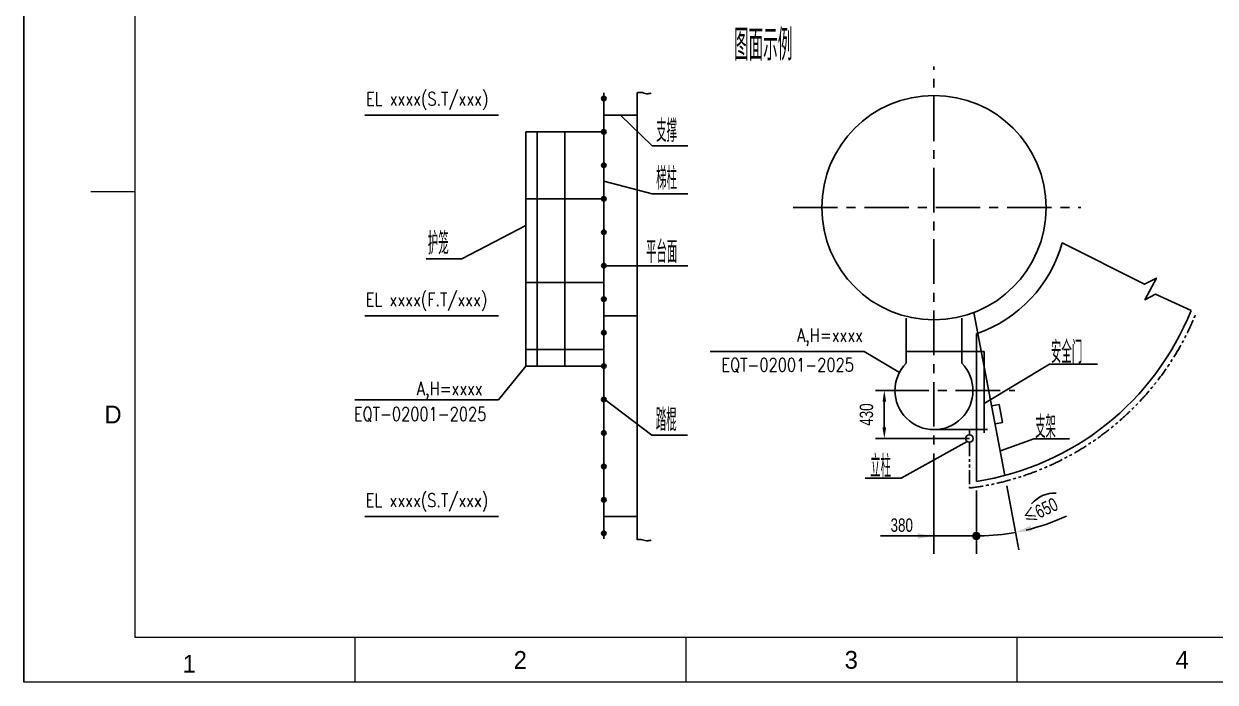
# Model space of a CAD drawing. Extents: x 148 to 221443, y -36682 to 6758.
# Drawn here: x 28158 to 33504, y -12129 to -9177 of the extents above; entities that cross this region are included whole.
import ezdxf
from ezdxf.enums import TextEntityAlignment as Align

# ---------------------------------------------------------------- set-up
doc = ezdxf.new("R2010")
doc.units = 0
doc.header["$LTSCALE"] = 10
doc.header["$MEASUREMENT"] = 0
doc.linetypes.add('CENTERX2', pattern=[4, 2.5, -0.5, 0.5, -0.5])
doc.linetypes.add('PHANTOM', pattern=[2.5, 1.25, -0.25, 0.25, -0.25, 0.25, -0.25])
for name, color, linetype in [('2', 4, 'Continuous'), ('CENTER', 1, 'CENTERX2'), ('DIM', 4, 'Continuous'), ('MAIN', 6, 'Continuous'), ('RED', 7, 'Continuous'), ('WHITE', 7, 'Continuous')]:
    doc.layers.add(name, color=color, linetype=linetype)
doc.layers.add('2（细实线）', color=3, linetype='Continuous', lineweight=20)
doc.layers.add('图框层', color=7, linetype='Continuous', lineweight=15)
doc.styles.add('HZ', font='ROMS.SHX', dxfattribs={"width": 0.75, "bigfont": 'GBCBIG.SHX'})
doc.styles.get("Standard").update_dxf_attribs({"font": 'wison_e.shx', "width": 0.75, "bigfont": 'wison_c.shx'})
doc.styles.add('XW', font='ROMANS.shx', dxfattribs={"width": 0.85})
doc.dimstyles.new('DIM1', dxfattribs={"dimscale": 20, "dimtxt": 3, "dimasz": 2.5, "dimexe": 2, "dimexo": 0, "dimgap": 1, "dimtad": 0, "dimdec": 0, "dimzin": 0, "dimdsep": 46, "dimtxsty": 'Standard', "dimcen": 2, "dimclrd": 3, "dimclre": 3, "dimclrt": 3, "dimadec": 0, "dimazin": 0, "dimtfac": 0.666667, "dimtdec": 0, "dimtofl": 0, "dimtmove": 2, "dimatfit": 1, "dimfxl": 2, "dimtvp": 1.333333, "dimtolj": 1, "dimtzin": 0, "dimarcsym": 0})

# ---------------------------------------------------------------- blocks, each defined once
blk = doc.blocks.new('*D90')
at = {"color": 3, "lineweight": -2}
for p, q in [((32777.7, 7780.8), (32737.7, 7780.8)), ((32777.7, 7615.8), (32777.7, 7730.8)), ((33159.6, 7565.8), (32737.7, 7565.8))]:
    blk.add_line(p, q, dxfattribs=at)
at = {"color": 3}
for points in [[(32786, 7730.8), (32769.4, 7730.8), (32777.7, 7780.8)], [(32769.4, 7615.8), (32786, 7615.8), (32777.7, 7565.8)]]:
    blk.add_solid(points, dxfattribs=at)
at = {"layer": 'Defpoints', "color": 0}
for p in [(32777.7, 7780.8), (32777.7, 7780.8), (33159.6, 7565.8)]:
    blk.add_point(p, dxfattribs=at)
at = {"color": 3, "insert": (32697.7, 7673.3), "char_height": 60, "attachment_point": 5, "rotation": 90}
blk.add_mtext('\\A1;430', dxfattribs=at)
blk = doc.blocks.new('1.5a2')
blk.add_line((16115.88, 9826.58), (16125.88, 9826.58))
at = {"layer": '图框层', "ltscale": 10}
for p, q in [((16100.88, 9716.58), (16100.88, 10136.58)), ((16100.88, 10136.58), (16100.88, 9716.58)), ((16125.88, 9726.58), (16125.88, 10126.58)), ((16981.88, 9726.58), (16125.88, 9726.58)), ((16175.13, 9726.58), (16175.13, 9716.58)), ((16249.38, 9726.58), (16249.38, 9716.58)), ((16323.63, 9726.58), (16323.63, 9716.58)), ((16991.88, 9716.58), (16100.88, 9716.58))]:
    blk.add_line(p, q, dxfattribs=at)
at = {"style": 'HZ'}
for s, p in [('D', (16120.88, 9776.58)), ('2', (16212.25, 9721.58)), ('3', (16286.5, 9721.58)), ('4', (16360.75, 9721.58)), ('1', (16138, 9720.7))]:
    blk.add_text(s, height=4, dxfattribs=at).set_placement(p, align=Align.MIDDLE)

msp = doc.modelspace()

# ---------------------------------------------------------------- hatches: boundary and pattern name
h = msp.add_hatch(color=3)
h.paths.add_polyline_path([(32431.8828, -11458.1992, 0.414213562), (32416.8828, -11473.1992), (32431.8828, -11473.1992)])
h.paths.add_polyline_path([(32446.882, -11473.0428, 0.411163034), (32431.8828, -11458.1992), (32431.8828, -11473.1992, 0.005213235)])
h.paths.add_polyline_path([(32431.8828, -11473.1992), (32431.8828, -11488.1992, 0.414213562), (32446.8828, -11473.1992, 0.0026066), (32446.882, -11473.0428, -0.005213235)])
h.paths.add_polyline_path([(32416.8828, -11473.1992, 0.414213562), (32431.8828, -11488.1992), (32431.8828, -11473.1992)])
at = {"layer": 'RED'}
h = msp.add_hatch(color=256, dxfattribs=at)
h.paths.add_polyline_path([(30760.3574, -9501.3587, 0.414213562), (30750.3574, -9511.3587, 0.414213562), (30760.3574, -9521.3587)])
h.paths.add_polyline_path([(30760.3574, -9501.3587), (30760.3574, -9521.3587, 0.414213562), (30770.3574, -9511.3587, 0.414213562)])
h = msp.add_hatch(color=256, dxfattribs=at)
h.paths.add_polyline_path([(30760.3574, -9651.3587, 0.414213562), (30750.3574, -9661.3587, 0.414213562), (30760.3574, -9671.3587)])
h.paths.add_polyline_path([(30760.3574, -9651.3587), (30760.3574, -9671.3587, 0.414213562), (30770.3574, -9661.3587, 0.414213562)])
h = msp.add_hatch(color=256, dxfattribs=at)
h.paths.add_polyline_path([(30760.3574, -9801.3587, 0.414213562), (30750.3574, -9811.3587, 0.414213562), (30760.3574, -9821.3587)])
h.paths.add_polyline_path([(30760.3574, -9801.3587), (30760.3574, -9821.3587, 0.414213562), (30770.3574, -9811.3587, 0.414213562)])
h = msp.add_hatch(color=256, dxfattribs=at)
h.paths.add_polyline_path([(30760.3574, -9951.3587, 0.414213562), (30750.3574, -9961.3587, 0.414213562), (30760.3574, -9971.3587)])
h.paths.add_polyline_path([(30760.3574, -9951.3587), (30760.3574, -9971.3587, 0.414213562), (30770.3574, -9961.3587, 0.414213562)])
h = msp.add_hatch(color=256, dxfattribs=at)
h.paths.add_polyline_path([(30760.3574, -10101.3587, 0.414213562), (30750.3574, -10111.3587, 0.414213562), (30760.3574, -10121.3587)])
h.paths.add_polyline_path([(30760.3574, -10101.3587), (30760.3574, -10121.3587, 0.414213562), (30770.3574, -10111.3587, 0.414213562)])
h = msp.add_hatch(color=256, dxfattribs=at)
h.paths.add_polyline_path([(30760.3574, -10251.3587, 0.414213562), (30750.3574, -10261.3587, 0.414213562), (30760.3574, -10271.3587)])
h.paths.add_polyline_path([(30760.3574, -10251.3587), (30760.3574, -10271.3587, 0.414213562), (30770.3574, -10261.3587, 0.414213562)])
h = msp.add_hatch(color=256, dxfattribs=at)
h.paths.add_polyline_path([(30760.3574, -10401.3587, 0.414213562), (30750.3574, -10411.3587, 0.414213562), (30760.3574, -10421.3587)])
h.paths.add_polyline_path([(30760.3574, -10401.3587), (30760.3574, -10421.3587, 0.414213562), (30770.3574, -10411.3587, 0.414213562)])
h = msp.add_hatch(color=256, dxfattribs=at)
h.paths.add_polyline_path([(30760.3574, -10551.3587, 0.414213562), (30750.3574, -10561.3587, 0.414213562), (30760.3574, -10571.3587)])
h.paths.add_polyline_path([(30760.3574, -10551.3587), (30760.3574, -10571.3587, 0.414213562), (30770.3574, -10561.3587, 0.414213562)])
h = msp.add_hatch(color=256, dxfattribs=at)
h.paths.add_polyline_path([(30760.3574, -10701.3587, 0.414213562), (30750.3574, -10711.3587, 0.414213562), (30760.3574, -10721.3587)])
h.paths.add_polyline_path([(30760.3574, -10701.3587), (30760.3574, -10721.3587, 0.414213562), (30770.3574, -10711.3587, 0.414213562)])
h = msp.add_hatch(color=256, dxfattribs=at)
h.paths.add_polyline_path([(30760.3574, -10851.3587, 0.414213562), (30750.3574, -10861.3587, 0.414213562), (30760.3574, -10871.3587)])
h.paths.add_polyline_path([(30760.3574, -10851.3587), (30760.3574, -10871.3587, 0.414213562), (30770.3574, -10861.3587, 0.414213562)])
h = msp.add_hatch(color=256, dxfattribs=at)
h.paths.add_polyline_path([(30760.3574, -11001.3587, 0.414213562), (30750.3574, -11011.3587, 0.414213562), (30760.3574, -11021.3587)])
h.paths.add_polyline_path([(30760.3574, -11001.3587), (30760.3574, -11021.3587, 0.414213562), (30770.3574, -11011.3587, 0.414213562)])
h = msp.add_hatch(color=256, dxfattribs=at)
h.paths.add_polyline_path([(30760.3574, -11151.3587, 0.414213562), (30750.3574, -11161.3587, 0.414213562), (30760.3574, -11171.3587)])
h.paths.add_polyline_path([(30760.3574, -11151.3587), (30760.3574, -11171.3587, 0.414213562), (30770.3574, -11161.3587, 0.414213562)])
h = msp.add_hatch(color=256, dxfattribs=at)
h.paths.add_polyline_path([(30760.3574, -11301.3587, 0.414213562), (30750.3574, -11311.3587, 0.414213562), (30760.3574, -11321.3587)])
h.paths.add_polyline_path([(30760.3574, -11301.3587), (30760.3574, -11321.3587, 0.414213562), (30770.3574, -11311.3587, 0.414213562)])
h = msp.add_hatch(color=256, dxfattribs=at)
h.paths.add_polyline_path([(30760.3574, -11451.3587, 0.414213562), (30750.3574, -11461.3587, 0.414213562), (30760.3574, -11471.3587)])
h.paths.add_polyline_path([(30760.3574, -11451.3587), (30760.3574, -11471.3587, 0.414213562), (30770.3574, -11461.3587, 0.414213562)])

# ---------------------------------------------------------------- linework, layer by layer
at = {"color": 3}
for p, q in [((30910.3574, -9486.0819), (30910.3574, -11490.4274)), ((29688.6951, -9586.3587), (30288.4969, -9586.3587)), ((30977.2839, -9724.6315), (30835.3574, -9586.3587)), ((31137.7782, -9724.6315), (30977.2839, -9724.6315)), ((30977.2839, -9938.4639), (30760.3574, -9883.0006)), ((31137.7782, -9938.4639), (30977.2839, -9938.4639)), ((30123.427, -10230.6166), (30410.3574, -10081.6482)), ((29963.0332, -10230.6166), (30123.427, -10230.6166)), ((30760.3574, -10261.3587), (31137.5863, -10261.3587)), ((29687.8284, -10486.3587), (30287.6302, -10486.3587)), ((31238.3197, -10645.7735), (31928.8673, -10645.7735)), ((31928.8673, -10645.7735), (32086.4626, -10740.9248)), ((30287.4462, -10862.9978), (30410.3574, -10711.3587)), ((32760.42, -10702.136), (32466.8828, -10879.4462)), ((32975.5901, -10702.136), (32760.42, -10702.136)), ((29643.1647, -10862.9978), (30287.4462, -10862.9978)), ((30975.4893, -11020.603), (30765.3245, -10861.9315)), ((31135.9837, -11020.603), (30975.4893, -11020.603)), ((32094.2183, -11213.8119), (32391.0013, -11049.8355)), ((32689.5239, -11037.6862), (32539.9624, -11092.1221)), ((32850.0183, -11037.6862), (32689.5239, -11037.6862)), ((32094.2183, -11213.8119), (31933.7239, -11213.8119)), ((32431.8828, -11268.6499), (32431.8828, -11453.1992)), ((32569.2397, -11248.7068), (32622.8623, -11535.4985)), ((32241.8828, -11302.9142), (32241.8828, -11553.1992)), ((29687.8284, -11386.3587), (30287.6302, -11386.3587)), ((32241.8828, -11473.1992), (32001.8828, -11473.1992)), ((32431.8828, -11493.1992), (32431.8828, -11553.1992)), ((32431.8828, -11513.1992), (32431.8828, -11553.1992))]:
    msp.add_line(p, q, dxfattribs=at)
msp.add_circle((32431.8828, -11473.1992), 15, dxfattribs=at)
for centre, radius, start, end in [((32783.7159, -11415.1896), 134.8035, 87.3525319, 140.21102), ((32431.8828, -10514.0758), 959.1234, 283.5023207, 294.936948), ((32432.6394, -10519.2999), 953.8493, 270.8555507, 280.6035393)]:
    msp.add_arc(centre, radius, start, end, dxfattribs=at)
for points in [[(30910.3574, -9486.0819), (30916.0003, -9484.7442), (30930.2332, -9482.1679), (30950.7583, -9492.7492), (30966.0554, -9489.3042), (30972.8574, -9487.1692)], [(30910.3574, -11490.4274), (30916.0003, -11489.0896), (30930.2332, -11486.5134), (30950.7583, -11497.0947), (30966.0554, -11493.6496), (30972.8574, -11491.5147)]]:
    msp.add_open_spline(points, degree=3, knots=[36.115468509, 36.115468509, 36.115468509, 36.115468509, 172.312967195, 380.408574628, 546.43088734, 546.43088734, 546.43088734, 546.43088734], dxfattribs=at)
msp.add_solid([(32680.9054, -11450.8614), (32675.0273, -11427.5924), (32608.1592, -11456.8612)], dxfattribs=at)
at = {"layer": 'CENTER', "ltscale": 8}
for p, q in [((32241.8828, -11302.9142), (32241.8828, -9368.6168)), ((31609.4771, -10001.0225), (32901.4423, -10001.0225)), ((32018.9897, -10821.3585), (32604.098, -10821.3585))]:
    msp.add_line(p, q, dxfattribs=at)
at = {"layer": 'DIM', "color": 1, "linetype": 'Continuous'}
msp.add_line((32241.8828, -11473.1992), (32416.8828, -11473.1992), dxfattribs=at)
msp.add_solid([(32169.8828, -11461.1992), (32169.8828, -11485.1992), (32241.8828, -11473.1992)], dxfattribs=at)
at = {"layer": 'MAIN', "linetype": 'Continuous'}
msp.add_lwpolyline([(32817.2002, -10158.1043), (33186.7861, -10344.7422), (33239.7722, -10316.69), (33188.4888, -10413.8567), (33235.3169, -10388.2368), (33395.0709, -10462.8949)], dxfattribs=at)
at = {"layer": 'RED'}
for p, q in [((30760.3574, -9661.3587), (30760.3574, -9486.3587)), ((30760.3574, -9586.3587), (30910.3574, -9586.3587)), ((30410.3574, -9661.3587), (30760.3574, -9661.3587)), ((30410.3574, -9661.3587), (30410.3574, -10711.3587)), ((30461.8574, -9661.3587), (30461.8574, -10711.3587)), ((30585.3574, -9661.3587), (30585.3574, -10711.3587)), ((30760.3574, -11486.3587), (30760.3574, -9661.3587)), ((30410.3574, -9961.3587), (30760.3574, -9961.3587)), ((30410.3574, -10336.3587), (30760.3574, -10336.3587)), ((32560.4248, -11201.7306), (32420.8266, -10471.2555)), ((30760.3574, -10486.3587), (30910.3574, -10486.3587)), ((32116.8828, -10496.3585), (32116.8828, -10698.884)), ((32366.8828, -10496.3585), (32366.8828, -10698.884)), ((32431.8828, -11228.6499), (32431.8828, -10565.2454)), ((30410.3574, -10636.3587), (30760.3574, -10636.3587)), ((32116.8828, -10646.3585), (32466.8828, -10646.3585)), ((32466.8828, -11011.3585), (32466.8828, -10646.3585)), ((30410.3574, -10711.3587), (30760.3574, -10711.3587)), ((32502.0844, -10889.5377), (32534.5259, -10883.472)), ((32534.5259, -10883.472), (32549.726, -10964.7675)), ((32241.8828, -10996.3585), (32481.8828, -10996.3585)), ((32400.8828, -10996.3585), (32400.8828, -11019.6471)), ((32549.726, -10964.7675), (32517.2846, -10970.8332)), ((30760.3574, -11386.3587), (30910.3574, -11386.3587))]:
    msp.add_line(p, q, dxfattribs=at)
at = {"layer": 'RED', "color": 4, "linetype": 'PHANTOM', "ltscale": 5}
msp.add_line((32400.8828, -11053.0699), (32400.8828, -11258.6499), dxfattribs=at)
at = {"layer": 'RED'}
for centre, radius in [((30760.3574, -9511.3587), 10), ((30760.3574, -9661.3587), 10), ((30760.3574, -9811.3587), 10), ((30760.3574, -9961.3587), 10), ((30760.3574, -10111.3587), 10), ((30760.3574, -10261.3587), 10), ((30760.3574, -10411.3587), 10), ((30760.3574, -10561.3587), 10), ((30760.3574, -10711.3587), 10), ((30760.3574, -10861.3587), 10), ((30760.3574, -11011.3587), 10), ((32400.8828, -11036.3585), 16.7114), ((30760.3574, -11161.3587), 10), ((30760.3574, -11311.3587), 10), ((30760.3574, -11461.3587), 10)]:
    msp.add_circle(centre, radius, dxfattribs=at)
for centre, radius, start, end in [((32241.8828, -10001.0225), 596.3764, 288.5777206, 344.7284664), ((32241.8828, -10001.0225), 1242.2436, 278.7978685, 338.1730181), ((32241.8828, -10821.3585), 175, 135.5846914, 44.4153086)]:
    msp.add_arc(centre, radius, start, end, dxfattribs=at)
at = {"layer": 'RED', "color": 4, "linetype": 'PHANTOM', "ltscale": 5}
msp.add_arc((32241.8828, -10001.0225), 1267.6386, 277.2055924, 338.1084213, dxfattribs=at)
at = {"layer": 'WHITE', "color": 1, "linetype": 'Continuous'}
msp.add_line((32502.0844, -10889.5377), (32502.0844, -10889.5377), dxfattribs=at)
at = {"layer": 'WHITE', "color": 3, "linetype": 'Continuous', "ltscale": 3}
msp.add_circle((32241.8828, -10001.0225), 503.1302, dxfattribs=at)

# ---------------------------------------------------------------- block references
at = {"layer": '2（细实线）', "xscale": 20, "yscale": 20, "zscale": 20}
msp.add_blockref('1.5a2', (-293859.3155, -206460.0853), dxfattribs=at)

# ---------------------------------------------------------------- texts
at = {"color": 3}
for s, height, style, width, p in [('图面示例', 140, 'HZ', 0.65, (31344.5578, -9341.5157)), ('EL xxxx(S.T/xxx)', 60, 'XW', 0.8, (29693.1252, -9543.2139)), ('支撑', 100, 'HZ', 0.65, (30995.307, -9706.3446)), ('梯柱', 100, 'HZ', 0.65, (30995.307, -9920.177)), ('护笼', 100, 'HZ', 0.65, (29970.7818, -10211.2649)), ('平台面', 100, 'HZ', 0.65, (30949.8808, -10249.4187)), ('EL xxxx(F.T/xxx)', 60, 'XW', 0.8, (29692.2586, -10443.2139)), ('A,H=xxxx', 60, 'XW', 0.8, (31626.8407, -10602.6287)), ('EQT-02001-2025', 60, 'XW', 0.8, (31287.7726, -10735.7093)), ('A,H=xxxx', 60, 'XW', 0.8, (29920.7949, -10841.8681)), ('EQT-02001-2025', 60, 'XW', 0.8, (29638.974, -10956.3154)), ('踏棍', 100, 'HZ', 0.65, (30993.5124, -11002.3161)), ('立柱', 100, 'HZ', 0.65, (31955.5539, -11210.4678)), ('EL xxxx(S.T/xxx)', 60, 'XW', 0.8, (29692.2586, -11343.2139))]:
    msp.add_text(s, height=height, dxfattribs=dict(at, style=style, width=width)).set_placement(p)
at = {"layer": '2', "color": 3, "linetype": 'Continuous', "style": 'HZ', "width": 0.65}
for s, p in [('安全门', (32766.5455, -10698.7918)), ('支架', (32695.6495, -11034.342))]:
    msp.add_text(s, height=100, dxfattribs=at).set_placement(p)
at = {"layer": 'DIM', "color": 1, "linetype": 'Continuous', "insert": (32097.1922, -11424.8598), "char_height": 60, "attachment_point": 5}
msp.add_mtext('\\A1;380', dxfattribs=at)
at = {"layer": 'WHITE', "color": 3, "linetype": 'Continuous', "insert": (32719.0316, -11361.2393), "char_height": 60, "attachment_point": 5, "rotation": 25.4476583}
msp.add_mtext('{\\fSimSun|b0|i0|c134|p54;≤}650', dxfattribs=at)

# ---------------------------------------------------------------- dimensions: what is measured, and where the dimension line sits
at = {"color": 3}
dim = msp.add_linear_dim(base=(32018.9897, -10821.3585), p1=(32400.8828, -11036.3585), p2=(32018.9897, -10821.3585), angle=90, text='430', dimstyle='DIM1', dxfattribs=at)
dim.commit()
dim.dimension.update_dxf_attribs({"geometry": '*D90', "text_midpoint": (31938.9897, -10928.8585), "insert": (-758.6997, -18602.1396)})

doc.saveas('drawing.dxf')
